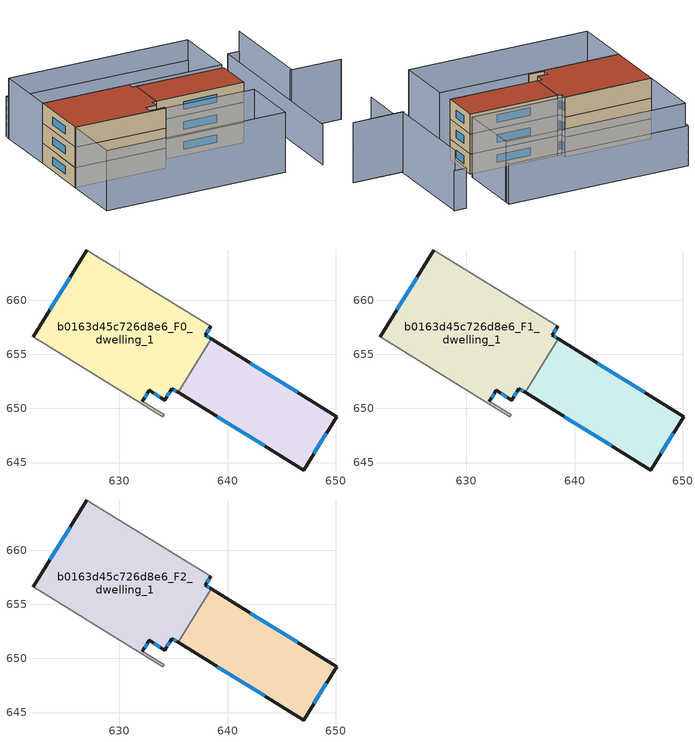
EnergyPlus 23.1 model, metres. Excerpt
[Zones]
b0163d45c726d8e6_F0_dwelling_0
 floor ground (EU_floor_Construction): 650.1,649.26 647.04,644.31 635.44,651.49 638.49,656.44 z0
 wall outside (EU_wall_Construction): 635.44,651.49 647.04,644.31 650.1,649.26 638.49,656.44 z0:3
 wall to b0163d45c726d8e6_F0_dwelling_1 (EU_wall_Construction): 638.49,656.44 635.44,651.49 z0:3
 window (EU_Window_Construction): 646.48,651.49 642.11,654.2 / 647.99,645.85 649.14,647.72 / 639.05,649.25 643.42,646.55 z0.93:2.07
b0163d45c726d8e6_F0_dwelling_1
 floor ground (EU_floor_Construction): 638.45,657.61 637.94,656.78 638.49,656.44 635.44,651.49 634.86,651.85 634.19,650.78 632.76,651.67 632.14,650.66 634.14,649.42 634.02,649.23 622.04,656.63 627,664.66 z0
 wall outside (EU_wall_Construction): 632.14,650.66 632.76,651.67 634.19,650.78 634.86,651.85 635.44,651.49 / 627,664.66 622.04,656.63 / 638.49,656.44 637.94,656.78 638.45,657.61 z0:3
 wall adiabatic (EU_wall_Construction): 622.04,656.63 634.02,649.23 634.14,649.42 632.14,650.66 / 638.45,657.61 627,664.66 z0:3
 window (EU_Window_Construction): 634.4,651.11 634.65,651.51 / 633.21,651.39 633.75,651.05 / 632.33,650.97 632.56,651.35 / 625.46,662.16 623.58,659.13 / 638.1,657.04 638.29,657.35 / 638.32,656.55 638.11,656.68 / 635.04,651.74 635.26,651.6 z0.93:2.07
b0163d45c726d8e6_F1_dwelling_0
 floor to b0163d45c726d8e6_F0_dwelling_0 (EU_floor_Construction): 650.1,649.26 647.04,644.31 635.44,651.49 638.49,656.44 z3
 wall outside (EU_wall_Construction): 635.44,651.49 647.04,644.31 650.1,649.26 638.49,656.44 z3:6
 wall to b0163d45c726d8e6_F1_dwelling_1 (EU_wall_Construction): 638.49,656.44 635.44,651.49 z3:6
 window (EU_Window_Construction): 646.48,651.49 642.11,654.2 / 647.99,645.85 649.14,647.72 / 639.05,649.25 643.42,646.55 z3.93:5.07
b0163d45c726d8e6_F1_dwelling_1
 floor to b0163d45c726d8e6_F0_dwelling_1 (EU_floor_Construction): 638.45,657.61 637.94,656.78 638.49,656.44 635.44,651.49 634.86,651.85 634.19,650.78 632.76,651.67 632.14,650.66 634.14,649.42 634.02,649.23 622.04,656.63 627,664.66 z3
 wall outside (EU_wall_Construction): 632.14,650.66 632.76,651.67 634.19,650.78 634.86,651.85 635.44,651.49 / 627,664.66 622.04,656.63 / 638.49,656.44 637.94,656.78 638.45,657.61 z3:6
 wall adiabatic (EU_wall_Construction): 622.04,656.63 634.02,649.23 634.14,649.42 632.14,650.66 / 638.45,657.61 627,664.66 z3:6
 window (EU_Window_Construction): 634.4,651.11 634.65,651.51 / 633.21,651.39 633.75,651.05 / 632.33,650.97 632.56,651.35 / 625.46,662.16 623.58,659.13 / 638.1,657.04 638.29,657.35 / 638.32,656.55 638.11,656.68 / 635.04,651.74 635.26,651.6 z3.93:5.07
b0163d45c726d8e6_F2_dwelling_0
 floor to b0163d45c726d8e6_F1_dwelling_0 (EU_floor_Construction): 650.1,649.26 647.04,644.31 635.44,651.49 638.49,656.44 z6
 wall outside (EU_wall_Construction): 635.44,651.49 647.04,644.31 650.1,649.26 638.49,656.44 z6:9
 wall to b0163d45c726d8e6_F2_dwelling_1 (EU_wall_Construction): 638.49,656.44 635.44,651.49 z6:9
 window (EU_Window_Construction): 646.48,651.49 642.11,654.2 / 647.99,645.85 649.14,647.72 / 639.05,649.25 643.42,646.55 z6.93:8.07
 roof outside (EU_roof_Construction): 647.04,644.31 650.1,649.26 638.49,656.44 635.44,651.49 z9
b0163d45c726d8e6_F2_dwelling_1
 floor to b0163d45c726d8e6_F1_dwelling_1 (EU_floor_Construction): 638.45,657.61 637.94,656.78 638.49,656.44 635.44,651.49 634.86,651.85 634.19,650.78 632.76,651.67 632.14,650.66 634.14,649.42 634.02,649.23 622.04,656.63 627,664.66 z6
 wall outside (EU_wall_Construction): 632.14,650.66 632.76,651.67 634.19,650.78 634.86,651.85 635.44,651.49 / 627,664.66 622.04,656.63 / 638.49,656.44 637.94,656.78 638.45,657.61 z6:9
 wall adiabatic (EU_wall_Construction): 622.04,656.63 634.02,649.23 634.14,649.42 632.14,650.66 / 638.45,657.61 627,664.66 z6:9
 window (EU_Window_Construction): 634.4,651.11 634.65,651.51 / 633.21,651.39 633.75,651.05 / 632.33,650.97 632.56,651.35 / 625.46,662.16 623.58,659.13 / 638.1,657.04 638.29,657.35 / 638.32,656.55 638.11,656.68 / 635.04,651.74 635.26,651.6 z6.93:8.07
 roof outside (EU_roof_Construction): 635.44,651.49 638.49,656.44 637.94,656.78 638.45,657.61 627,664.66 622.04,656.63 634.02,649.23 634.14,649.42 632.14,650.66 632.76,651.67 634.19,650.78 634.86,651.85 z9
shading: 653.91,640.9 660.6,636.74 / 660.6,636.74 654.04,640.79 / 654.04,640.79 661.96,653.65 / 640.99,634.27 617.28,648.95 / 617.28,648.95 622.04,656.64 / 622.04,656.64 645.75,641.97 / 645.75,641.97 640.99,634.27 / 632.11,672.96 655.91,658.3 / 655.91,658.3 650.8,650 / 650.8,650 627,664.66 / 627,664.66 632.11,672.96 z0:9; 645.77,631.07 660.47,654.58 / 660.47,654.58 662.06,653.59 / 632.58,673.66 656.32,658.96 / 656.32,658.96 655.88,658.25 / 655.88,658.25 632.13,672.94 / 632.13,672.94 632.58,673.66 z0:6
[Building]
EU S2 Campaign: North Axis=0; Terrain=City; Solar Distribution=FullExterior
[Site:Location]
Montreal-Trudeau.Intl.AP: Latitude=45.4667; Longitude=-73.75; Time Zone=-5; Elevation=36
[SizingPeriod:WeatherFileDays]
AnnualSizingPeriod: Begin Month=1; Begin Day of Month=1; End Month=12; End Day of Month=31; Day of Week for Start Day=Monday; Use Weather File Daylight Saving Period=No; Use Weather File Rain and Snow Indicators=No
[MATERIAL]
EU_InternalMass_Material: Roughness=MediumRough; Thickness=0.1; Conductivity=1; Density=1800; Specific Heat=900; Thermal Absorptance=0.9; Solar Absorptance=0.7; Visible Absorptance=0.7
[MATERIAL:NOMASS] Roughness=MediumRough; Thermal Absorptance=0.9; Solar Absorptance=0.7; Visible Absorptance=0.7
Name | Thermal Resistance
EU_wall_NoMass; EU_floor_NoMass | 1.36485
EU_roof_NoMass | 2.55992
[WINDOWMATERIAL:SIMPLEGLAZINGSYSTEM]
EU_Window_SimpleGlazing: UFactor=3.92339; Solar Heat Gain Coefficient=0.8; Visible Transmittance=0.8
[CONSTRUCTION]
EU_wall_Construction: EU_wall_NoMass
EU_roof_Construction: EU_roof_NoMass
EU_floor_Construction: EU_floor_NoMass
EU_Window_Construction: EU_Window_SimpleGlazing
EU_InternalMass_Construction: EU_InternalMass_Material
[ZONE] Type=1; Multiplier=1; Ceiling Height=autocalculate; Floor Area=autocalculate; Part of Total Floor Area=Yes
Name | Volume
b0163d45c726d8e6_F0_dwelling_0; b0163d45c726d8e6_F1_dwelling_0; b0163d45c726d8e6_F2_dwelling_0 | 238.069
b0163d45c726d8e6_F0_dwelling_1 | 386.578
b0163d45c726d8e6_F1_dwelling_1; b0163d45c726d8e6_F2_dwelling_1 | 386.579
[INTERNALMASS] Construction=EU_InternalMass_Construction
Name | Zone or ZoneList | Surface Area
b0163d45c726d8e6_F0_dwelling_0_EU_InternalMass | b0163d45c726d8e6_F0_dwelling_0 | 79.3576
b0163d45c726d8e6_F0_dwelling_1_EU_InternalMass | b0163d45c726d8e6_F0_dwelling_1 | 128.859
b0163d45c726d8e6_F1_dwelling_0_EU_InternalMass | b0163d45c726d8e6_F1_dwelling_0 | 79.3576
b0163d45c726d8e6_F1_dwelling_1_EU_InternalMass | b0163d45c726d8e6_F1_dwelling_1 | 128.859
b0163d45c726d8e6_F2_dwelling_0_EU_InternalMass | b0163d45c726d8e6_F2_dwelling_0 | 79.3576
b0163d45c726d8e6_F2_dwelling_1_EU_InternalMass | b0163d45c726d8e6_F2_dwelling_1 | 128.859
[OTHEREQUIPMENT] Fuel Type=Electricity; Design Level Calculation Method=Watts/Area; Power per Zone Floor Area=1; Fraction Latent=0; Fraction Radiant=0; Fraction Lost=0; Carbon Dioxide Generation Rate=0; EndUse Subcategory=EU_Step8_InternalGains
Name | Zone or ZoneList or Space or SpaceList | Schedule
EU_Step8_InternalGain_b0163d45c726d8e6_F0_dwelling_0_f000 | b0163d45c726d8e6_F0_dwelling_0 | EU_Step8_GainSchedule_b0163d45c726d8e6_F0_dwelling_0_f000
EU_Step8_InternalGain_b0163d45c726d8e6_F0_dwelling_1_f000 | b0163d45c726d8e6_F0_dwelling_1 | EU_Step8_GainSchedule_b0163d45c726d8e6_F0_dwelling_1_f000
EU_Step8_InternalGain_b0163d45c726d8e6_F1_dwelling_0_f000 | b0163d45c726d8e6_F1_dwelling_0 | EU_Step8_GainSchedule_b0163d45c726d8e6_F1_dwelling_0_f000
EU_Step8_InternalGain_b0163d45c726d8e6_F1_dwelling_1_f000 | b0163d45c726d8e6_F1_dwelling_1 | EU_Step8_GainSchedule_b0163d45c726d8e6_F1_dwelling_1_f000
EU_Step8_InternalGain_b0163d45c726d8e6_F2_dwelling_0_f000 | b0163d45c726d8e6_F2_dwelling_0 | EU_Step8_GainSchedule_b0163d45c726d8e6_F2_dwelling_0_f000
EU_Step8_InternalGain_b0163d45c726d8e6_F2_dwelling_1_f000 | b0163d45c726d8e6_F2_dwelling_1 | EU_Step8_GainSchedule_b0163d45c726d8e6_F2_dwelling_1_f000
[ZONEVENTILATION:DESIGNFLOWRATE] Schedule=EU_AlwaysOn; Design Flow Rate Calculation Method=AirChanges/Hour; Air Changes per Hour=0.860309; Ventilation Type=Natural; Fan Pressure Rise=0; Fan Total Efficiency=1; Constant Term Coefficient=1; Temperature Term Coefficient=0; Velocity Term Coefficient=0; Velocity Squared Term Coefficient=0; Minimum Indoor Temperature=-100; Maximum Indoor Temperature=100; Delta Temperature=-100; Minimum Outdoor Temperature=-100; Maximum Outdoor Temperature=100; Maximum Wind Speed=40
Name | Zone or ZoneList or Space or SpaceList
EU_ConstantAir_b0163d45c726d8e6_F0_dwelling_0 | b0163d45c726d8e6_F0_dwelling_0
EU_ConstantAir_b0163d45c726d8e6_F0_dwelling_1 | b0163d45c726d8e6_F0_dwelling_1
EU_ConstantAir_b0163d45c726d8e6_F1_dwelling_0 | b0163d45c726d8e6_F1_dwelling_0
EU_ConstantAir_b0163d45c726d8e6_F1_dwelling_1 | b0163d45c726d8e6_F1_dwelling_1
EU_ConstantAir_b0163d45c726d8e6_F2_dwelling_0 | b0163d45c726d8e6_F2_dwelling_0
EU_ConstantAir_b0163d45c726d8e6_F2_dwelling_1 | b0163d45c726d8e6_F2_dwelling_1
[HVACTEMPLATE:THERMOSTAT] Constant Heating Setpoint=20; Constant Cooling Setpoint=50
EU_HeatOnly_b0163d45c726d8e6_F0_dwelling_0; EU_HeatOnly_b0163d45c726d8e6_F0_dwelling_1; EU_HeatOnly_b0163d45c726d8e6_F1_dwelling_0; EU_HeatOnly_b0163d45c726d8e6_F1_dwelling_1; EU_HeatOnly_b0163d45c726d8e6_F2_dwelling_0; EU_HeatOnly_b0163d45c726d8e6_F2_dwelling_1
[HVACTEMPLATE:ZONE:IDEALLOADSAIRSYSTEM] System Availability Schedule=EU_AlwaysOn; Maximum Heating Supply Air Temperature=50; Minimum Cooling Supply Air Temperature=13; Maximum Heating Supply Air Humidity Ratio=0.0156; Minimum Cooling Supply Air Humidity Ratio=0.0077; Heating Limit=NoLimit; Cooling Limit=NoLimit; Heating Availability Schedule=EU_AlwaysOn; Cooling Availability Schedule=EU_CoolingOff; Dehumidification Control Type=ConstantSensibleHeatRatio; Cooling Sensible Heat Ratio=0.7; Dehumidification Setpoint=60; Humidification Control Type=None; Humidification Setpoint=30; Outdoor Air Method=None; Outdoor Air Flow Rate per Person=0.00944; Outdoor Air Flow Rate per Zone Floor Area=0; Outdoor Air Flow Rate per Zone=0; Demand Controlled Ventilation Type=None; Outdoor Air Economizer Type=NoEconomizer; Heat Recovery Type=None; Sensible Heat Recovery Effectiveness=0.7; Latent Heat Recovery Effectiveness=0.65
Name | Template Thermostat
b0163d45c726d8e6_F0_dwelling_0 | EU_HeatOnly_b0163d45c726d8e6_F0_dwelling_0
b0163d45c726d8e6_F0_dwelling_1 | EU_HeatOnly_b0163d45c726d8e6_F0_dwelling_1
b0163d45c726d8e6_F1_dwelling_0 | EU_HeatOnly_b0163d45c726d8e6_F1_dwelling_0
b0163d45c726d8e6_F1_dwelling_1 | EU_HeatOnly_b0163d45c726d8e6_F1_dwelling_1
b0163d45c726d8e6_F2_dwelling_0 | EU_HeatOnly_b0163d45c726d8e6_F2_dwelling_0
b0163d45c726d8e6_F2_dwelling_1 | EU_HeatOnly_b0163d45c726d8e6_F2_dwelling_1
[SIZING:ZONE] Zone Cooling Design Supply Air Temperature Input Method=SupplyAirTemperature; Zone Cooling Design Supply Air Temperature=13; Zone Heating Design Supply Air Temperature Input Method=SupplyAirTemperature; Zone Heating Design Supply Air Temperature=50; Zone Cooling Design Supply Air Humidity Ratio=0.008; Zone Heating Design Supply Air Humidity Ratio=0.008; Cooling Design Air Flow Method=DesignDay; Cooling Design Air Flow Rate=0; Cooling Minimum Air Flow per Zone Floor Area=0.000762; Cooling Minimum Air Flow=0; Cooling Minimum Air Flow Fraction=0.2; Heating Design Air Flow Method=DesignDay; Heating Design Air Flow Rate=0; Heating Maximum Air Flow per Zone Floor Area=0.002032; Heating Maximum Air Flow=0.141576; Heating Maximum Air Flow Fraction=0.3; Account for Dedicated Outdoor Air System=No; Dedicated Outdoor Air System Control Strategy=NeutralSupplyAir; Dedicated Outdoor Air Low Setpoint Temperature for Design=autosize; Dedicated Outdoor Air High Setpoint Temperature for Design=autosize; Zone Load Sizing Method=Sensible Load Only No Latent Load; Zone Latent Cooling Design Supply Air Humidity Ratio Input Method=HumidityRatioDifference; Zone Cooling Design Supply Air Humidity Ratio Difference=0.005; Zone Latent Heating Design Supply Air Humidity Ratio Input Method=HumidityRatioDifference; Zone Humidification Design Supply Air Humidity Ratio Difference=0.005
b0163d45c726d8e6_F0_dwelling_0; b0163d45c726d8e6_F0_dwelling_1; b0163d45c726d8e6_F1_dwelling_0; b0163d45c726d8e6_F1_dwelling_1; b0163d45c726d8e6_F2_dwelling_0; b0163d45c726d8e6_F2_dwelling_1
[SCHEDULE:CONSTANT]
Name | Hourly Value
EU_AlwaysOn | 1
EU_CoolingOff | 0
[SCHEDULE:FILE] Column Number=1; Rows to Skip at Top=0; Number of Hours of Data=8760; Column Separator=Comma; Interpolate to Timestep=No; Minutes per Item=60; Adjust Schedule for Daylight Savings=Yes
Name | File
EU_Step8_GainSchedule_b0163d45c726d8e6_F0_dwelling_0_f000 | ../../schedules/b0163d45c726d8e6/b0163d45c726d8e6_F0_dwelling_0_f000_gain.csv
EU_Step8_GainSchedule_b0163d45c726d8e6_F0_dwelling_1_f000 | ../../schedules/b0163d45c726d8e6/b0163d45c726d8e6_F0_dwelling_1_f000_gain.csv
EU_Step8_GainSchedule_b0163d45c726d8e6_F1_dwelling_0_f000 | ../../schedules/b0163d45c726d8e6/b0163d45c726d8e6_F1_dwelling_0_f000_gain.csv
EU_Step8_GainSchedule_b0163d45c726d8e6_F1_dwelling_1_f000 | ../../schedules/b0163d45c726d8e6/b0163d45c726d8e6_F1_dwelling_1_f000_gain.csv
EU_Step8_GainSchedule_b0163d45c726d8e6_F2_dwelling_0_f000 | ../../schedules/b0163d45c726d8e6/b0163d45c726d8e6_F2_dwelling_0_f000_gain.csv
EU_Step8_GainSchedule_b0163d45c726d8e6_F2_dwelling_1_f000 | ../../schedules/b0163d45c726d8e6/b0163d45c726d8e6_F2_dwelling_1_f000_gain.csv
